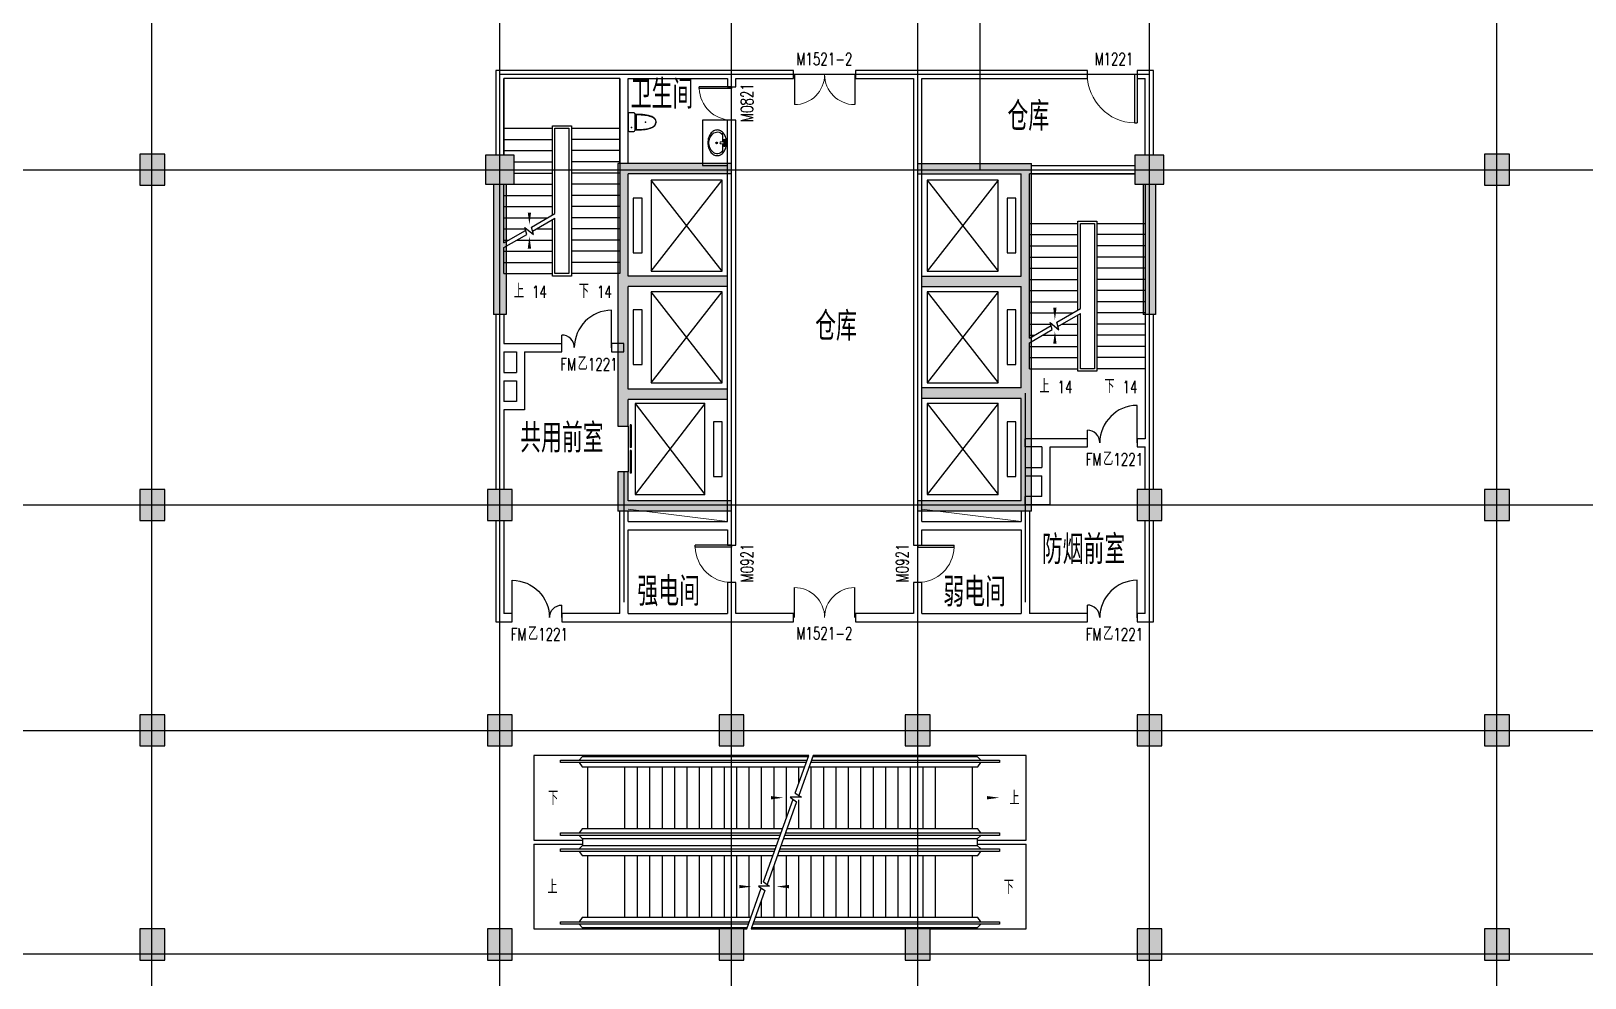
# Model space of a CAD drawing. Extents: x -1 to 1050000, y -900000 to 0.
# Drawn here: x 459762 to 497316, y -247143 to -224264 of the extents above; entities that cross this region are included whole.
import ezdxf

# ---------------------------------------------------------------- set-up
doc = ezdxf.new("R2010")
doc.units = 0
doc.header["$LTSCALE"] = 1000
doc.header["$MEASUREMENT"] = 0
for name, color, linetype in [('COLUMN', 9, 'Continuous'), ('DIM_SYMB', 3, 'Continuous'), ('DOOR_FIRE', 4, 'Continuous'), ('DOOR_FIRE_TEXT', 7, 'Continuous'), ('EVTR', 2, 'Continuous'), ('LVTRY', 6, 'Continuous'), ('PUB_HATCH', 8, 'Continuous'), ('PUB_TEXT', 7, 'Continuous'), ('STAIR', 2, 'Continuous'), ('Text', 7, 'Continuous'), ('WALL', 9, 'Continuous'), ('WINDOW', 4, 'Continuous'), ('WINDOW_TEXT', 7, 'Continuous')]:
    doc.layers.add(name, color=color, linetype=linetype)
doc.layers.add('DOTE', color=1, linetype='Continuous', plot=False)
doc.layers.add('DOTE_EXCLUDED', color=1, linetype='Continuous', plot=False)
doc.layers.add('hole', color=60, linetype='Continuous', lineweight=9)
doc.styles.add('_TCH_DIM', font='SIMPLEX', dxfattribs={"bigfont": 'GBCBIG'})
doc.styles.add('_TCH_WINDOW', font='SIMPLEX', dxfattribs={"bigfont": 'GBCBIG'})
doc.styles.get("Standard").update_dxf_attribs({"font": 'gbenor.shx', "bigfont": 'gbcbig.shx'})

# ---------------------------------------------------------------- blocks, each defined once
blk = doc.blocks.new('$DorLib2D$00000224')
at = {"color": 0}
for p, q in [((0.5, -0.001), (0.5, 0.753)), ((-0.5, 0), (-0.5, 0.253))]:
    blk.add_line(p, q, dxfattribs=at)
for centre, radius, start, end in [((0.505, -0.002), 0.755, 90.3505, 179.7238), ((-0.501, 0.003), 0.251, 359.7899, 89.8193)]:
    blk.add_arc(centre, radius, start, end, dxfattribs=at)
blk = doc.blocks.new('_FZH')
blk.add_lwpolyline([(-0.5, -0.5), (0.5, -0.5), (0.5, 0.5), (-0.5, 0.5)], close=True)
at = {"layer": 'PUB_HATCH'}
blk.add_solid([(-0.5, -0.5), (0.5, -0.5), (-0.5, 0.5), (0.5, 0.5)], dxfattribs=at)
blk = doc.blocks.new('$DorLib2D$00000001')
for p, q in [((0.45, 0.975), (0.5, 0.975)), ((0.45, 0), (0.45, 0.975)), ((0.5, 0), (0.5, 0.975)), ((0.5, 0), (0.45, 0))]:
    blk.add_line(p, q)
at = {"lineweight": 13}
blk.add_arc((0.475, 0), 0.975, 91.4693, 180, dxfattribs=at)
blk = doc.blocks.new('$lvtry$00000208')
at = {"color": 0, "ltscale": 100}
for p, q in [((200, -165, 0), (-200, -165, 0)), ((185, -192, 0), (-185, -192, 0))]:
    blk.add_line(p, q, dxfattribs=at)
at = {"elevation": 0}
blk.add_lwpolyline([(186, -199, -0.296302), (200, -165, 0.414214), (225, -140), (225, -25, 0.414214), (200, 0), (-200, 0, 0.414214), (-225, -25), (-225, -140, 0.413282), (-200, -165, -0.238932), (-185, -192), (-186, -208), (-186, -232), (-185, -282), (-184, -322), (-182, -348), (-180, -374), (-176, -409), (-172, -439), (-168, -459), (-163, -482), (-147, -538), (-129, -583, 0.10752), (-88, -643, 0.100512), (-43, -668), (0, -680), (35, -671), (67, -658), (94, -637), (115, -610), (132, -576), (145, -543), (159, -496), (177, -405), (179, -383), (182, -346), (185, -285)], format="xyb", close=True, dxfattribs=at)
blk.add_lwpolyline([(186, -202), (186, -199)], dxfattribs=at)
at = {"color": 0, "ltscale": 100}
for points in [[(-181, -191, 0), (-181, -230, 0), (-181, -261, 0), (-179, -322, 0), (-177, -353, 0), (-171, -414, 0), (-166, -444, 0), (-156, -490, 0), (-152, -505, 0), (-145, -528, 0), (-143, -535, 0), (-139, -546, 0), (-137, -550, 0), (-135, -558, 0), (-133, -562, 0), (-129, -573, 0), (-125, -580, 0), (-118, -594, 0), (-115, -601, 0), (-106, -614, 0), (-102, -620, 0), (-93, -632, 0), (-87, -637, 0), (-79, -644, 0), (-76, -646, 0), (-71, -650, 0), (-67, -652, 0), (-61, -655, 0), (-58, -657, 0), (-51, -660, 0), (-48, -661, 0), (-37, -665, 0), (-30, -667, 0), (-14, -671, 0), (-7, -673, 0), (1, -675, 0)], [(181, -191, 0), (181, -230, 0), (181, -261, 0), (179, -322, 0), (177, -353, 0), (171, -414, 0), (166, -444, 0), (156, -490, 0), (152, -505, 0), (145, -528, 0), (143, -535, 0), (139, -546, 0), (137, -550, 0), (135, -558, 0), (133, -562, 0), (129, -573, 0), (125, -580, 0), (118, -594, 0), (115, -601, 0), (106, -614, 0), (102, -620, 0), (93, -632, 0), (87, -637, 0), (79, -644, 0), (76, -646, 0), (71, -650, 0), (67, -652, 0), (61, -655, 0), (58, -657, 0), (51, -660, 0), (48, -661, 0), (37, -665, 0), (30, -667, 0), (14, -671, 0), (7, -673, 0), (-1, -675, 0)]]:
    blk.add_open_spline(points, degree=3, knots=[0, 0, 0, 0, 92.762674, 92.762674, 185.525347, 185.525347, 278.288021, 278.288021, 324.669358, 324.669358, 347.860026, 347.860026, 359.45536, 359.45536, 371.050694, 371.050694, 394.241363, 394.241363, 417.432031, 417.432031, 440.6227, 440.6227, 463.813368, 463.813368, 475.408702, 475.408702, 487.004036, 487.004036, 498.599371, 498.599371, 510.194705, 510.194705, 533.385373, 533.385373, 556.576042, 556.576042, 556.576042, 556.576042], dxfattribs=at)
at = {"color": 0}
for p in [(-129, -83, 0), (-1, -421, 0)]:
    blk.add_point(p, dxfattribs=at)
blk = doc.blocks.new('$lvtry$00000196')
at = {"color": 0}
for points in [[(219, -385, 0.106486), (289, -308, 0.130324), (310, -225, 0.130324), (289, -143, 0.106486), (219, -66, 0.084172), (123, -18, 0.073176), (0, 0, 0.073176), (-123, -18, 0.084172), (-219, -66, 0.106486), (-289, -143, 0.130324), (-310, -225, 0.130324), (-289, -308, 0.106486), (-219, -385, 0.084172), (-123, -433, 0.073176), (0, -451, 0.073176), (123, -433, 0.084172)], [(-22, -44), (-17, -142, 1), (21, -142), (26, -44, 0.493794)]]:
    blk.add_lwpolyline(points, format="xyb", close=True, dxfattribs=at)
for points in [[(-218, -329, -0.467303), (-199, -103, -0.154885), (-179, -96), (-17, -96, -0.154885)], [(21, -96), (183, -96, -0.154885), (203, -103, -0.467303), (222, -329, -0.210278), (2, -430, -0.210278), (-218, -329, -0.467303)]]:
    blk.add_lwpolyline(points, format="xyb", dxfattribs=at)
for points in [[(-52, -25), (56, -25)], [(-52, -78), (-20, -78)], [(24, -78), (56, -78)]]:
    blk.add_lwpolyline(points, dxfattribs=at)
for centre, radius in [((-52, -52), 19.4), ((-52, -52), 12.6), ((2, -241), 19.7), ((2, -241), 14.7), ((56, -52), 19.4), ((56, -52), 12.6)]:
    blk.add_circle(centre, radius, dxfattribs=at)
for centre, start, end in [((-52, -52), 90, 270), ((56, -52), 270, 90)]:
    blk.add_arc(centre, 26.5, start, end, dxfattribs=at)
for p in [(2, -62), (2, -241)]:
    blk.add_point(p, dxfattribs=at)
blk = doc.blocks.new('$DorLib2D$00000004')
for p, q in [((-0.485, 0), (-0.485, 0.485)), ((0.485, 0), (0.485, 0.485))]:
    blk.add_line(p, q)
at = {"lineweight": 13}
for centre, start, end in [((-0.485, 0), 0, 90), ((0.485, 0), 90, 180)]:
    blk.add_arc(centre, 0.485, start, end, dxfattribs=at)
blk = doc.blocks.new('$DORLIB2D$00000127')
at = {"color": 0}
for points in [[(-0.533, 0.795), (-0.533, 0.69)], [(-0.033, 0.795), (-0.533, 0.795)], [(-0.033, 0.69), (-0.533, 0.69)], [(-0.033, 0.795), (-0.033, 0.69)], [(0.533, 0.795), (0.033, 0.795)], [(0.033, 0.795), (0.033, 0.69)], [(0.533, 0.69), (0.033, 0.69)], [(0.533, 0.795), (0.533, 0.69)], [(0.5, 0.5), (-0.5, 0.5)]]:
    blk.add_lwpolyline(points, dxfattribs=at)

msp = doc.modelspace()

# ---------------------------------------------------------------- hatches: boundary and pattern name
at = {"layer": 'PUB_HATCH'}
for points in [[(474107.26, -230313.26), (474190.6, -230188.26), (474190.6, -227713.26), (473940.6, -227463.26), (473940.6, -230313.26)], [(476690.6, -227713.26), (476690.6, -227463.26), (473940.6, -227463.26), (474190.6, -227713.26)], [(481190.6, -227463.26), (481190.6, -227713.26), (483690.6, -227713.26), (483940.6, -227463.26)], [(483773.93, -230313.26), (483940.6, -230313.26), (483940.6, -227463.26), (483690.6, -227713.26), (483690.6, -230188.26)], [(471240.6, -227963.26), (470940.6, -227963.26), (470940.6, -231113.26), (471240.6, -231113.26)], [(486940.6, -227963.26), (486640.6, -227963.26), (486640.6, -231113.26), (486940.6, -231113.26)], [(476590.6, -230438.26), (476590.6, -230188.26), (474190.6, -230188.26), (474107.26, -230313.26), (474190.6, -230438.26)], [(481290.6, -230188.26), (481290.6, -230438.26), (483690.6, -230438.26), (483773.93, -230313.26), (483690.6, -230188.26)], [(474107.26, -233032.21), (474190.6, -232915.54), (474190.6, -230438.26), (474107.26, -230313.26), (473940.6, -230313.26), (473940.6, -233015.54)], [(483773.93, -233013.26), (483940.6, -233013.26), (483940.6, -230313.26), (483773.93, -230313.26), (483690.6, -230438.26), (483690.6, -232888.26)], [(473940.6, -233015.54), (473940.6, -233813.26), (474190.6, -233813.26), (474190.6, -233165.54), (474107.26, -233032.21)], [(476590.6, -233165.54), (476590.6, -232915.54), (474190.6, -232915.54), (474107.26, -233032.21), (474190.6, -233165.54)], [(483773.93, -233013.26), (483690.6, -232888.26), (481290.6, -232888.26), (481290.6, -233138.26), (483690.6, -233138.26)], [(483690.6, -235613.26), (483940.6, -235863.26), (483940.6, -233013.26), (483773.93, -233013.26), (483690.6, -233138.26)], [(474190.6, -235613.26), (474190.6, -234913.26), (473940.6, -234913.26), (473940.6, -235863.26)], [(476690.6, -235863.26), (476690.6, -235613.26), (474190.6, -235613.26), (473940.6, -235863.26)], [(483940.6, -235863.26), (483690.6, -235613.26), (481190.6, -235613.26), (481190.6, -235863.26)]]:
    msp.add_hatch(color=256, dxfattribs=at).paths.add_polyline_path(points)

# ---------------------------------------------------------------- linework, layer by layer
at = {"layer": 'DIM_SYMB'}
for points in [[(473375.6, -230258.26, 0, 0, 0), (473375.6, -226013.26, 0, 0, 0), (471805.6, -226013.26, 0, 0, 0), (471805.6, -228948.76, 0, 80, 0), (471805.6, -228648.76, 0, 0, 0)], [(486075.6, -232558.26, 0, 0, 0), (486075.6, -228313.26, 0, 0, 0), (484505.6, -228313.26, 0, 0, 0), (484505.6, -231248.76, 0, 80, 0), (484505.6, -230948.76, 0, 0, 0)], [(471805.6, -230258.26, 0, 0, 0), (471805.6, -229218.76, 0, 80, 0), (471805.6, -229518.76, 0, 0, 0)], [(484505.6, -232558.26, 0, 0, 0), (484505.6, -231518.76, 0, 80, 0), (484505.6, -231818.76, 0, 0, 0)], [(472554.6, -242789.26, 0, 0, 0), (477944.03, -242789.26, 0, 80, 0), (477644.03, -242789.26, 0, 0, 0)], [(478544.03, -242789.26, 0, 0, 0), (483165.6, -242789.26, 0, 80, 0), (482865.6, -242789.26, 0, 0, 0)], [(472554.6, -244937.26, 0, 0, 0), (477176.16, -244937.26, 0, 80, 0), (476876.16, -244937.26, 0, 0, 0)], [(483165.6, -244937.26, 0, 0, 0), (477776.16, -244937.26, 0, 80, 0), (478076.16, -244937.26, 0, 0, 0)]]:
    msp.add_lwpolyline(points, format="xyseb", dxfattribs=at)
at = {"layer": 'DOTE'}
for p, q in [((462680.48, -259163.26), (462680.48, -215863.26)), ((471090.6, -259163.26), (471090.6, -215863.26)), ((476690.6, -259163.26), (476690.6, -215863.26)), ((481190.6, -259163.26), (481190.6, -215863.26)), ((486790.6, -259163.26), (486790.6, -215863.26)), ((495190.6, -259163.26), (495190.6, -215863.26)), ((441690.6, -227613.26), (516190.6, -227613.26)), ((441690.6, -235713.26), (516190.6, -235713.26)), ((441690.6, -241163.26), (516190.6, -241163.26)), ((441690.6, -246563.26), (516190.6, -246563.26))]:
    msp.add_line(p, q, dxfattribs=at)
at = {"layer": 'DOTE_EXCLUDED'}
for p, q in [((482690.6, -216863.26), (482690.6, -227613.26)), ((486790.6, -225313.26), (471090.6, -225313.26)), ((483790.6, -233013.26), (483790.6, -238063.26)), ((474090.6, -234913.26), (474090.6, -238063.26))]:
    msp.add_line(p, q, dxfattribs=at)
at = {"layer": 'EVTR'}
for p, q in [((476465.6, -227863.26), (474745.6, -227863.26)), ((474745.6, -227863.26), (474745.6, -230063.26)), ((474745.6, -230063.26), (476465.6, -227863.26)), ((476465.6, -230063.26), (474745.6, -227863.26)), ((476465.6, -230063.26), (476465.6, -227863.26)), ((483135.6, -227863.26), (481415.6, -227863.26)), ((481415.6, -227863.26), (481415.6, -230063.26)), ((483135.6, -227863.26), (481415.6, -230063.26)), ((481415.6, -227863.26), (483135.6, -230063.26)), ((483135.6, -230063.26), (483135.6, -227863.26)), ((474530.6, -228303.26), (474315.6, -228303.26)), ((474315.6, -228303.26), (474315.6, -229623.26)), ((474530.6, -229623.26), (474530.6, -228303.26)), ((483565.6, -228303.26), (483350.6, -228303.26)), ((483350.6, -228303.26), (483350.6, -229623.26)), ((483565.6, -229623.26), (483565.6, -228303.26)), ((474315.6, -229623.26), (474530.6, -229623.26)), ((483350.6, -229623.26), (483565.6, -229623.26)), ((474745.6, -230063.26), (476465.6, -230063.26)), ((481415.6, -230063.26), (483135.6, -230063.26)), ((476465.6, -230563.26), (474745.6, -230563.26)), ((474745.6, -230563.26), (474745.6, -232763.26)), ((474745.6, -232763.26), (476465.6, -230563.26)), ((476465.6, -232763.26), (474745.6, -230563.26)), ((476465.6, -232763.26), (476465.6, -230563.26)), ((483135.6, -230563.26), (481415.6, -230563.26)), ((481415.6, -230563.26), (481415.6, -232763.26)), ((483135.6, -230563.26), (481415.6, -232763.26)), ((481415.6, -230563.26), (483135.6, -232763.26)), ((483135.6, -232763.26), (483135.6, -230563.26)), ((474530.6, -231003.26), (474315.6, -231003.26)), ((474315.6, -231003.26), (474315.6, -232323.26)), ((474530.6, -232323.26), (474530.6, -231003.26)), ((483565.6, -231003.26), (483350.6, -231003.26)), ((483350.6, -231003.26), (483350.6, -232323.26)), ((483565.6, -232323.26), (483565.6, -231003.26)), ((474315.6, -232323.26), (474530.6, -232323.26)), ((483350.6, -232323.26), (483565.6, -232323.26)), ((474745.6, -232763.26), (476465.6, -232763.26)), ((481415.6, -232763.26), (483135.6, -232763.26)), ((476044.88, -233263.26), (474361.99, -233263.26)), ((474361.99, -233263.26), (474361.99, -235463.26)), ((476044.88, -233263.26), (474361.99, -235463.26)), ((474361.99, -233263.26), (476044.88, -235463.26)), ((476044.88, -235463.26), (476044.88, -233263.26)), ((483135.6, -233263.26), (481415.6, -233263.26)), ((481415.6, -233263.26), (481415.6, -235463.26)), ((483135.6, -233263.26), (481415.6, -235463.26)), ((481415.6, -233263.26), (483135.6, -235463.26)), ((483135.6, -235463.26), (483135.6, -233263.26)), ((476465.6, -233703.26), (476255.24, -233703.26)), ((476255.24, -233703.26), (476255.24, -235023.26)), ((476465.6, -235023.26), (476465.6, -233703.26)), ((483565.6, -233703.26), (483350.6, -233703.26)), ((483350.6, -233703.26), (483350.6, -235023.26)), ((483565.6, -235023.26), (483565.6, -233703.26)), ((476255.24, -235023.26), (476465.6, -235023.26)), ((483350.6, -235023.26), (483565.6, -235023.26)), ((474361.99, -235463.26), (476044.88, -235463.26)), ((481415.6, -235463.26), (483135.6, -235463.26))]:
    msp.add_line(p, q, dxfattribs=at)
at = {"layer": 'hole'}
for p, q in [((474190.6, -235813.26), (476590.6, -236113.26)), ((481290.6, -235813.26), (483690.6, -236113.26))]:
    msp.add_line(p, q, dxfattribs=at)
at = {"layer": 'LVTRY'}
msp.add_lwpolyline([(476590.6, -227513.26), (476590.6, -226413.26), (475990.6, -226413.26), (475990.6, -227513.26)], close=True, dxfattribs=at)
at = {"layer": 'STAIR'}
for p, q in [((471190.6, -227263.26), (471190.6, -225413.26)), ((473990.6, -225413.26), (471190.6, -225413.26)), ((473990.6, -225413.26), (473990.6, -230123.26)), ((471190.6, -226613.26), (472360.6, -226613.26)), ((472360.6, -228705.59), (472360.6, -226553.26)), ((472360.6, -226553.26), (472820.6, -226553.26)), ((472420.6, -228670.95), (472420.6, -226613.26)), ((472420.6, -226613.26), (472760.6, -226613.26)), ((472760.6, -226613.26), (472760.6, -230123.26)), ((472820.6, -226553.26), (472820.6, -230183.26)), ((472820.6, -226613.26), (473990.6, -226613.26)), ((471190.6, -226883.26), (472360.6, -226883.26)), ((471190.6, -227153.26), (472360.6, -227153.26)), ((473990.6, -226883.26), (472820.6, -226883.26)), ((473990.6, -227153.26), (472820.6, -227153.26)), ((471440.6, -227423.26), (472360.6, -227423.26)), ((473990.6, -227423.26), (472820.6, -227423.26)), ((471440.6, -227693.26), (472360.6, -227693.26)), ((473990.6, -227693.26), (472820.6, -227693.26)), ((483890.6, -231681.09), (483890.6, -227713.26)), ((486440.6, -227713.26), (483890.6, -227713.26)), ((471190.6, -229381.09), (471190.6, -227963.26)), ((471190.6, -228233.26), (472360.6, -228233.26)), ((471440.6, -227963.26), (472360.6, -227963.26)), ((473990.6, -227963.26), (472820.6, -227963.26)), ((473990.6, -228233.26), (472820.6, -228233.26)), ((486690.6, -227963.26), (486690.6, -232423.26)), ((471190.6, -228503.26), (472360.6, -228503.26)), ((471852.72, -228998.82), (472420.6, -228670.95)), ((473990.6, -228503.26), (472820.6, -228503.26)), ((471190.6, -228773.26), (472243.4, -228773.26)), ((471190.6, -229043.26), (471704.91, -229043.26)), ((471190.6, -229381.09), (471714.4, -229078.68)), ((471741.19, -229178.68), (471695.01, -229006.32)), ((471695.01, -229006.32), (471901.06, -229179.22)), ((471901.06, -229179.22), (471852.72, -228998.82)), ((471879.51, -229098.82), (472420.6, -228786.42)), ((471975.75, -229043.26), (472360.6, -229043.26)), ((472360.6, -230183.26), (472360.6, -228821.06)), ((472420.6, -230123.26), (472420.6, -228786.42)), ((473990.6, -228773.26), (472820.6, -228773.26)), ((473990.6, -229043.26), (472820.6, -229043.26)), ((483890.6, -228913.26), (485060.6, -228913.26)), ((485060.6, -231005.59), (485060.6, -228853.26)), ((485060.6, -228853.26), (485520.6, -228853.26)), ((485120.6, -230970.95), (485120.6, -228913.26)), ((485120.6, -228913.26), (485460.6, -228913.26)), ((485460.6, -228913.26), (485460.6, -232423.26)), ((485520.6, -228853.26), (485520.6, -232483.26)), ((485520.6, -228913.26), (486690.6, -228913.26)), ((471190.6, -229496.56), (471741.19, -229178.68)), ((471190.6, -229313.26), (471308.09, -229313.26)), ((471508.09, -229313.26), (472360.6, -229313.26)), ((473990.6, -229313.26), (472820.6, -229313.26)), ((483890.6, -229183.26), (485060.6, -229183.26)), ((483890.6, -229453.26), (485060.6, -229453.26)), ((486690.6, -229183.26), (485520.6, -229183.26)), ((486690.6, -229453.26), (485520.6, -229453.26)), ((471190.6, -230123.26), (471190.6, -229496.56)), ((471190.6, -229583.26), (472360.6, -229583.26)), ((473990.6, -229583.26), (472820.6, -229583.26)), ((483890.6, -229723.26), (485060.6, -229723.26)), ((486690.6, -229723.26), (485520.6, -229723.26)), ((471190.6, -229853.26), (472360.6, -229853.26)), ((471190.6, -230123.26), (472360.6, -230123.26)), ((472820.6, -230183.26), (472360.6, -230183.26)), ((472760.6, -230123.26), (472420.6, -230123.26)), ((473990.6, -229853.26), (472820.6, -229853.26)), ((473990.6, -230123.26), (472820.6, -230123.26)), ((483890.6, -229993.26), (485060.6, -229993.26)), ((486690.6, -229993.26), (485520.6, -229993.26)), ((483890.6, -230263.26), (485060.6, -230263.26)), ((483890.6, -230533.26), (485060.6, -230533.26)), ((486690.6, -230263.26), (485520.6, -230263.26)), ((486690.6, -230533.26), (485520.6, -230533.26)), ((483890.6, -230803.26), (485060.6, -230803.26)), ((486690.6, -230803.26), (485520.6, -230803.26)), ((483890.6, -231073.26), (484943.4, -231073.26)), ((484441.19, -231478.68), (484395.01, -231306.32)), ((484395.01, -231306.32), (484601.06, -231479.22)), ((484552.72, -231298.82), (485120.6, -230970.95)), ((484601.06, -231479.22), (484552.72, -231298.82)), ((484579.51, -231398.82), (485120.6, -231086.42)), ((485060.6, -232483.26), (485060.6, -231121.06)), ((485120.6, -232423.26), (485120.6, -231086.42)), ((486690.6, -231073.26), (485520.6, -231073.26)), ((483890.6, -231343.26), (484404.91, -231343.26)), ((483890.6, -231681.09), (484414.4, -231378.68)), ((483890.6, -231796.56), (484441.19, -231478.68)), ((483890.6, -231613.26), (484008.09, -231613.26)), ((484208.09, -231613.26), (485060.6, -231613.26)), ((484675.75, -231343.26), (485060.6, -231343.26)), ((486690.6, -231343.26), (485520.6, -231343.26)), ((486690.6, -231613.26), (485520.6, -231613.26)), ((483890.6, -232423.26), (483890.6, -231796.56)), ((483890.6, -231883.26), (485060.6, -231883.26)), ((486690.6, -231883.26), (485520.6, -231883.26)), ((483890.6, -232153.26), (485060.6, -232153.26)), ((483890.6, -232423.26), (485060.6, -232423.26)), ((485460.6, -232423.26), (485120.6, -232423.26)), ((486690.6, -232153.26), (485520.6, -232153.26)), ((486690.6, -232423.26), (485520.6, -232423.26)), ((485520.6, -232483.26), (485060.6, -232483.26)), ((471910.1, -241765.26), (471910.1, -243813.26)), ((478557, -241765.26), (471910.1, -241765.26)), ((473004.6, -241880.26), (473090.6, -241794.26)), ((473090.6, -241794.26), (478546.63, -241794.26)), ((478231.7, -242675.22), (478557, -241765.26)), ((478663.2, -241765.26), (478316.85, -242734.11)), ((478652.83, -241794.26), (482629.6, -241794.26)), ((483810.1, -241765.26), (478663.2, -241765.26)), ((482629.6, -241794.26), (482715.6, -241880.26)), ((483810.1, -243813.26), (483810.1, -241765.26)), ((472554.6, -241940.26), (472554.6, -241880.26)), ((472554.6, -241880.26), (478515.89, -241880.26)), ((478494.44, -241940.26), (472554.6, -241940.26)), ((473004.6, -241940.26), (473077.35, -242039.26)), ((473077.35, -242039.26), (478459.05, -242039.26)), ((473210.1, -242039.26), (473210.1, -243539.26)), ((474110.1, -243539.26), (474110.1, -242039.26)), ((474410.1, -242039.26), (474410.1, -243539.26)), ((474710.1, -242039.26), (474710.1, -243539.26)), ((475010.1, -242039.26), (475010.1, -243539.26)), ((475310.1, -242039.26), (475310.1, -243539.26)), ((475610.1, -242039.26), (475610.1, -243539.26)), ((475910.1, -242039.26), (475910.1, -243539.26)), ((476210.1, -242039.26), (476210.1, -243539.26)), ((476510.1, -242039.26), (476510.1, -243539.26)), ((476810.1, -242039.26), (476810.1, -243539.26)), ((477110.1, -242039.26), (477110.1, -243539.26)), ((477410.1, -242039.26), (477410.1, -243539.26)), ((477710.1, -242039.26), (477710.1, -243539.26)), ((478010.1, -242039.26), (478010.1, -243295.12)), ((478310.1, -242039.26), (478310.1, -242455.92)), ((478565.25, -242039.26), (482642.85, -242039.26)), ((483165.6, -241940.26), (478600.64, -241940.26)), ((478610.1, -242039.26), (478610.1, -243539.26)), ((478622.09, -241880.26), (483165.6, -241880.26)), ((478910.1, -242039.26), (478910.1, -243539.26)), ((479210.1, -242039.26), (479210.1, -243539.26)), ((479510.1, -242039.26), (479510.1, -243539.26)), ((479810.1, -242039.26), (479810.1, -243539.26)), ((480110.1, -242039.26), (480110.1, -243539.26)), ((480410.1, -242039.26), (480410.1, -243539.26)), ((480710.1, -242039.26), (480710.1, -243539.26)), ((481010.1, -242039.26), (481010.1, -243539.26)), ((481310.1, -242039.26), (481310.1, -243539.26)), ((481610.1, -242039.26), (481610.1, -243539.26)), ((482510.1, -242039.26), (482510.1, -243539.26)), ((482642.85, -242039.26), (482715.6, -241940.26)), ((483165.6, -241880.26), (483165.6, -241940.26)), ((477463.83, -244823.22), (478177.94, -242825.61)), ((478263.08, -242884.51), (477548.97, -244882.11)), ((478378.45, -242776.72), (478109.48, -242778.26)), ((478109.48, -242778.26), (478263.08, -242884.51)), ((478231.7, -242675.22), (478378.45, -242776.72)), ((478310.1, -242840.58), (478310.1, -243539.26)), ((472554.6, -243698.26), (472554.6, -243638.26)), ((472554.6, -243638.26), (477887.43, -243638.26)), ((477865.98, -243698.26), (472554.6, -243698.26)), ((473077.35, -243539.26), (473004.6, -243638.26)), ((473090.6, -243784.26), (473004.6, -243698.26)), ((477922.82, -243539.26), (473077.35, -243539.26)), ((483165.6, -243698.26), (477972.18, -243698.26)), ((477993.63, -243638.26), (483165.6, -243638.26)), ((482642.85, -243539.26), (478029.02, -243539.26)), ((482715.6, -243698.26), (482629.6, -243784.26)), ((482715.6, -243638.26), (482642.85, -243539.26)), ((483165.6, -243638.26), (483165.6, -243698.26)), ((471910.1, -243813.26), (473090.6, -243813.26)), ((471910.1, -243913.26), (471910.1, -245961.26)), ((471910.1, -243913.26), (473090.6, -243913.26)), ((472554.6, -244088.26), (472554.6, -244028.26)), ((472554.6, -244028.26), (477748.01, -244028.26)), ((477726.56, -244088.26), (472554.6, -244088.26)), ((473004.6, -244028.26), (473090.6, -243942.26)), ((473004.6, -244088.26), (473077.35, -244187.26)), ((477835.24, -243784.26), (473090.6, -243784.26)), ((473090.6, -243784.26), (473090.6, -243942.26)), ((473090.6, -243942.26), (477778.76, -243942.26)), ((483165.6, -244088.26), (477832.76, -244088.26)), ((477854.21, -244028.26), (483165.6, -244028.26)), ((477884.95, -243942.26), (482629.6, -243942.26)), ((482629.6, -243784.26), (477941.44, -243784.26)), ((482629.6, -243784.26), (482629.6, -243942.26)), ((482629.6, -243813.26), (483810.1, -243813.26)), ((482629.6, -243913.26), (483810.1, -243913.26)), ((482629.6, -243942.26), (482715.6, -244028.26)), ((482642.85, -244187.26), (482715.6, -244088.26)), ((483165.6, -244028.26), (483165.6, -244088.26)), ((483810.1, -245961.26), (483810.1, -243913.26)), ((473077.35, -244187.26), (477691.17, -244187.26)), ((473210.1, -244187.26), (473210.1, -245687.26)), ((474110.1, -245687.26), (474110.1, -244187.26)), ((474410.1, -244187.26), (474410.1, -245687.26)), ((474710.1, -244187.26), (474710.1, -245687.26)), ((475010.1, -244187.26), (475010.1, -245687.26)), ((475310.1, -244187.26), (475310.1, -245687.26)), ((475610.1, -244187.26), (475610.1, -245687.26)), ((475910.1, -244187.26), (475910.1, -245687.26)), ((476210.1, -244187.26), (476210.1, -245687.26)), ((476510.1, -244187.26), (476510.1, -245687.26)), ((476810.1, -244187.26), (476810.1, -245687.26)), ((477110.1, -244187.26), (477110.1, -245687.26)), ((477410.1, -244187.26), (477410.1, -244868.52)), ((477710.1, -244431.39), (477710.1, -245687.26)), ((477797.37, -244187.26), (482642.85, -244187.26)), ((478010.1, -244187.26), (478010.1, -245687.26)), ((478310.1, -244187.26), (478310.1, -245687.26)), ((478610.1, -244187.26), (478610.1, -245687.26)), ((478910.1, -244187.26), (478910.1, -245687.26)), ((479210.1, -244187.26), (479210.1, -245687.26)), ((479510.1, -244187.26), (479510.1, -245687.26)), ((479810.1, -244187.26), (479810.1, -245687.26)), ((480110.1, -244187.26), (480110.1, -245687.26)), ((480410.1, -244187.26), (480410.1, -245687.26)), ((480710.1, -244187.26), (480710.1, -245687.26)), ((481010.1, -244187.26), (481010.1, -245687.26)), ((481310.1, -244187.26), (481310.1, -245687.26)), ((481610.1, -244187.26), (481610.1, -245687.26)), ((482510.1, -244187.26), (482510.1, -245687.26)), ((477463.83, -244823.22), (477610.58, -244924.72)), ((477057, -245961.26), (477410.06, -244973.61)), ((477495.21, -245032.51), (477163.2, -245961.26)), ((477610.58, -244924.72), (477341.61, -244926.26)), ((477341.61, -244926.26), (477495.21, -245032.51)), ((477410.1, -245270.59), (477410.1, -245687.26)), ((471910.1, -245961.26), (476390.6, -245961.26)), ((472554.6, -245846.26), (472554.6, -245786.26)), ((472554.6, -245786.26), (477119.56, -245786.26)), ((477098.11, -245846.26), (472554.6, -245846.26)), ((473077.35, -245687.26), (473004.6, -245786.26)), ((473090.6, -245932.26), (473004.6, -245846.26)), ((477154.95, -245687.26), (473077.35, -245687.26)), ((477067.37, -245932.26), (473090.6, -245932.26)), ((476990.6, -245961.26), (477057, -245961.26)), ((477163.2, -245961.26), (480890.6, -245961.26)), ((482629.6, -245932.26), (477173.56, -245932.26)), ((483165.6, -245846.26), (477204.31, -245846.26)), ((477225.76, -245786.26), (483165.6, -245786.26)), ((482642.85, -245687.26), (477261.15, -245687.26)), ((481490.6, -245961.26), (483810.1, -245961.26)), ((482715.6, -245846.26), (482629.6, -245932.26)), ((482715.6, -245786.26), (482642.85, -245687.26)), ((483165.6, -245786.26), (483165.6, -245846.26))]:
    msp.add_line(p, q, dxfattribs=at)
at = {"layer": 'WALL'}
for p, q in [((478190.6, -225213.26), (470990.6, -225213.26)), ((470990.6, -225213.26), (470990.6, -227263.26)), ((478190.6, -225413.26), (478190.6, -225213.26)), ((485290.6, -225213.26), (479690.6, -225213.26)), ((479690.6, -225213.26), (479690.6, -225413.26)), ((485290.6, -225413.26), (485290.6, -225213.26)), ((486890.6, -225213.26), (486490.6, -225213.26)), ((486490.6, -225213.26), (486490.6, -225413.26)), ((486890.6, -227263.26), (486890.6, -225213.26)), ((473990.6, -225413.26), (471190.6, -225413.26)), ((471190.6, -225413.26), (471190.6, -227263.26)), ((473990.6, -227463.26), (473990.6, -225413.26)), ((474190.6, -227463.26), (474190.6, -225413.26)), ((474190.6, -225413.26), (476590.6, -225413.26)), ((476590.6, -225413.26), (476590.6, -225613.26)), ((476590.6, -225613.26), (476790.6, -225613.26)), ((476790.6, -225613.26), (476790.6, -225413.26)), ((476790.6, -225413.26), (478190.6, -225413.26)), ((479690.6, -225413.26), (481090.6, -225413.26)), ((481090.6, -225413.26), (481090.6, -236688.26)), ((481290.6, -236113.26), (481290.6, -225413.26)), ((481290.6, -225413.26), (485290.6, -225413.26)), ((486490.6, -225413.26), (486690.6, -225413.26)), ((486690.6, -227263.26), (486690.6, -225413.26)), ((476590.6, -236113.26), (476590.6, -226413.26)), ((476790.6, -226413.26), (476590.6, -226413.26)), ((476790.6, -236688.26), (476790.6, -226413.26)), ((476690.6, -227463.26), (473940.6, -227463.26)), ((473940.6, -227463.26), (473940.6, -233813.26)), ((481190.6, -227463.26), (483940.6, -227463.26)), ((483940.6, -235863.26), (483940.6, -227463.26)), ((483940.6, -227513.26), (486440.6, -227513.26)), ((474190.6, -230188.26), (474190.6, -227713.26)), ((476690.6, -227713.26), (474190.6, -227713.26)), ((481190.6, -227713.26), (483690.6, -227713.26)), ((483690.6, -230188.26), (483690.6, -227713.26)), ((483940.6, -227713.26), (486440.6, -227713.26)), ((470940.6, -227963.26), (470940.6, -231113.26)), ((471240.6, -227963.26), (471240.6, -231113.26)), ((486640.6, -227963.26), (486640.6, -231113.26)), ((486940.6, -227963.26), (486940.6, -231113.26)), ((476590.6, -230188.26), (474190.6, -230188.26)), ((481290.6, -230188.26), (483690.6, -230188.26)), ((476590.6, -230438.26), (474190.6, -230438.26)), ((474190.6, -232915.54), (474190.6, -230438.26)), ((481290.6, -230438.26), (483690.6, -230438.26)), ((483690.6, -232888.26), (483690.6, -230438.26)), ((471240.6, -231113.26), (470940.6, -231113.26)), ((470990.6, -231113.26), (470990.6, -235338.26)), ((471190.6, -231113.26), (471190.6, -231813.26)), ((486940.6, -231113.26), (486640.6, -231113.26)), ((486690.6, -231113.26), (486690.6, -234113.26)), ((486890.6, -235338.26), (486890.6, -231113.26)), ((471190.6, -231813.26), (472590.6, -231813.26)), ((471190.6, -232013.26), (471490.6, -232013.26)), ((471190.6, -232013.26), (471190.6, -232513.26)), ((471490.6, -232013.26), (471490.6, -232513.26)), ((471690.6, -232013.26), (471690.6, -233413.26)), ((471690.6, -232013.26), (472590.6, -232013.26)), ((472590.6, -232013.26), (472590.6, -231813.26)), ((474090.6, -231813.26), (473790.6, -231813.26)), ((473790.6, -231813.26), (473790.6, -232013.26)), ((473790.6, -232013.26), (474090.6, -232013.26)), ((474090.6, -232013.26), (474090.6, -231813.26)), ((471190.6, -232513.26), (471490.6, -232513.26)), ((471190.6, -232713.26), (471490.6, -232713.26)), ((471190.6, -232713.26), (471190.6, -233213.26)), ((471490.6, -232713.26), (471490.6, -233213.26)), ((476590.6, -232915.54), (474190.6, -232915.54)), ((474190.6, -233813.26), (474190.6, -233165.54)), ((476590.6, -233165.54), (474190.6, -233165.54)), ((483690.6, -232888.26), (481290.6, -232888.26)), ((483690.6, -233138.26), (481290.6, -233138.26)), ((483690.6, -235613.26), (483690.6, -233138.26)), ((471490.6, -233213.26), (471190.6, -233213.26)), ((471690.6, -233413.26), (471190.6, -233413.26)), ((471190.6, -233413.26), (471190.6, -235338.26)), ((473940.6, -233813.26), (474190.6, -233813.26)), ((485290.6, -234113.26), (483790.6, -234113.26)), ((483790.6, -234313.26), (483790.6, -234113.26)), ((484190.6, -234313.26), (483790.6, -234313.26)), ((484190.6, -234313.26), (484190.6, -234813.26)), ((484390.6, -234313.26), (485290.6, -234313.26)), ((484390.6, -235713.26), (484390.6, -234313.26)), ((485290.6, -234313.26), (485290.6, -234113.26)), ((486690.6, -234113.26), (486490.6, -234113.26)), ((486490.6, -234113.26), (486490.6, -234313.26)), ((486490.6, -234313.26), (486690.6, -234313.26)), ((486690.6, -235338.26), (486690.6, -234313.26)), ((474190.6, -234913.26), (473940.6, -234913.26)), ((473940.6, -234913.26), (473940.6, -235863.26)), ((474190.6, -235613.26), (474190.6, -234913.26)), ((483790.6, -234813.26), (484190.6, -234813.26)), ((483790.6, -234813.26), (483790.6, -235013.26)), ((483790.6, -235013.26), (484190.6, -235013.26)), ((484190.6, -235513.26), (484190.6, -235013.26)), ((476690.6, -235613.26), (474190.6, -235613.26)), ((483690.6, -235613.26), (481190.6, -235613.26)), ((484190.6, -235513.26), (483790.6, -235513.26)), ((483790.6, -235713.26), (483790.6, -235513.26)), ((484390.6, -235713.26), (483790.6, -235713.26)), ((470990.6, -236088.26), (470990.6, -238538.26)), ((471190.6, -236088.26), (471190.6, -238338.26)), ((476690.6, -235863.26), (473940.6, -235863.26)), ((473990.6, -238338.26), (473990.6, -235863.26)), ((474190.6, -236113.26), (474190.6, -235863.26)), ((474190.6, -236113.26), (476590.6, -236113.26)), ((483940.6, -235863.26), (481190.6, -235863.26)), ((481290.6, -236113.26), (483690.6, -236113.26)), ((483690.6, -235863.26), (483690.6, -236113.26)), ((483890.6, -235863.26), (483890.6, -238338.26)), ((486690.6, -238338.26), (486690.6, -236088.26)), ((486890.6, -238538.26), (486890.6, -236088.26)), ((474190.6, -238338.26), (474190.6, -236313.26)), ((474190.6, -236313.26), (476590.6, -236313.26)), ((476590.6, -236313.26), (476590.6, -236688.26)), ((481290.6, -236688.26), (481290.6, -236313.26)), ((481290.6, -236313.26), (483690.6, -236313.26)), ((483690.6, -236313.26), (483690.6, -238338.26)), ((476590.6, -236688.26), (476790.6, -236688.26)), ((481090.6, -236688.26), (481290.6, -236688.26)), ((476790.6, -237588.26), (476590.6, -237588.26)), ((476590.6, -237588.26), (476590.6, -238338.26)), ((476790.6, -238338.26), (476790.6, -237588.26)), ((481290.6, -237588.26), (481090.6, -237588.26)), ((481090.6, -237588.26), (481090.6, -238338.26)), ((481290.6, -238338.26), (481290.6, -237588.26)), ((471390.6, -238338.26), (471190.6, -238338.26)), ((471390.6, -238538.26), (471390.6, -238338.26)), ((473990.6, -238338.26), (472590.6, -238338.26)), ((472590.6, -238338.26), (472590.6, -238538.26)), ((474190.6, -238338.26), (476590.6, -238338.26)), ((478190.6, -238338.26), (476790.6, -238338.26)), ((478190.6, -238538.26), (478190.6, -238338.26)), ((481090.6, -238338.26), (479690.6, -238338.26)), ((479690.6, -238338.26), (479690.6, -238538.26)), ((481290.6, -238338.26), (483690.6, -238338.26)), ((485290.6, -238338.26), (483890.6, -238338.26)), ((485290.6, -238538.26), (485290.6, -238338.26)), ((486690.6, -238338.26), (486490.6, -238338.26)), ((486490.6, -238338.26), (486490.6, -238538.26)), ((470990.6, -238538.26), (471390.6, -238538.26)), ((472590.6, -238538.26), (478190.6, -238538.26)), ((479690.6, -238538.26), (485290.6, -238538.26)), ((486490.6, -238538.26), (486890.6, -238538.26))]:
    msp.add_line(p, q, dxfattribs=at)

# ---------------------------------------------------------------- block references
at = {"layer": 'COLUMN'}
for p, xscale, yscale, zscale in [((462690.6, -227613.26), 600, 750, 750), ((471090.6, -227613.26), 700, 700, 700), ((486790.6, -227613.26), 700, 700, 700), ((495190.6, -227613.26), 600, 750, 750), ((462690.6, -235713.26), 600, 750, 750), ((471090.6, -235713.26), 600, 750, 750), ((486790.6, -235713.26), 600, 750, 750), ((495190.6, -235713.26), 600, 750, 750), ((462690.6, -241163.26), 600, 750, 750), ((471090.6, -241163.26), 600, 750, 750), ((476690.6, -241163.26), 600, 750, 750), ((481190.6, -241163.26), 600, 750, 750), ((486790.6, -241163.26), 600, 750, 750), ((495190.6, -241163.26), 600, 750, 750), ((462690.6, -246335.65), 600, 750, 750), ((471090.6, -246335.65), 600, 750, 750), ((476690.6, -246335.65), 600, 750, 750), ((481190.6, -246335.65), 600, 750, 750), ((486790.6, -246335.65), 600, 750, 750), ((495190.6, -246335.65), 600, 750, 750)]:
    msp.add_blockref('_FZH', p, dxfattribs=dict(at, xscale=xscale, yscale=yscale, zscale=zscale))
at = {"layer": 'DOOR_FIRE', "xscale": 1200, "yscale": 1200, "zscale": 200}
for p in [(473190.6, -231913.26), (485890.6, -238438.26)]:
    msp.add_blockref('$DorLib2D$00000224', p, dxfattribs=at)
at = {"layer": 'DOOR_FIRE', "xscale": -1200, "zscale": 200}
for p, yscale, rotation in [((485890.6, -234213.26), -1200, 180), ((471990.6, -238438.26), 1200, 359.9999999999999)]:
    msp.add_blockref('$DorLib2D$00000224', p, dxfattribs=dict(at, yscale=yscale, rotation=rotation))
at = {"layer": 'LVTRY'}
for name, p, rotation in [('$lvtry$00000208', (474190.6, -226463.26), 90), ('$lvtry$00000196', (476570.6, -226963.26), 269.9999999999998)]:
    msp.add_blockref(name, p, dxfattribs=dict(at, rotation=rotation))
at = {"layer": 'WINDOW'}
ref = msp.add_blockref('$DorLib2D$00000004', (478940.6, -225313.26), dxfattribs=dict(at, xscale=-1500, yscale=-1500, zscale=-1500))
ref.add_attrib('A', 'M1521-2', (478260.6, -225087.01), dxfattribs={"layer": 'WINDOW_TEXT', "height": 297.5, "style": '_TCH_WINDOW', "width": 0.705882})
ref = msp.add_blockref('$DorLib2D$00000001', (485890.6, -225313.26), dxfattribs=dict(at, xscale=1200, yscale=-1200, zscale=1200))
ref.add_attrib('A', 'M1221', (485465.6, -225087.01), dxfattribs={"layer": 'WINDOW_TEXT', "height": 297.5, "style": '_TCH_WINDOW', "width": 0.705882})
ref = msp.add_blockref('$DorLib2D$00000001', (476690.6, -226013.26), dxfattribs=dict(at, xscale=-800, yscale=-800, zscale=-800, rotation=269.9999999999998))
ref.add_attrib('A', 'M0821', (477214.35, -226458.26), dxfattribs={"layer": 'WINDOW_TEXT', "height": 297.5, "rotation": 90, "style": '_TCH_WINDOW', "width": 0.705882})
at = {"layer": 'WINDOW', "xscale": 1100, "yscale": -250, "zscale": 1100, "rotation": 90}
msp.add_blockref('$DORLIB2D$00000127', (474065.6, -234363.26), dxfattribs=at)
at = {"layer": 'WINDOW'}
ref = msp.add_blockref('$DorLib2D$00000001', (476690.6, -237138.26), dxfattribs=dict(at, xscale=900, yscale=900, zscale=900, rotation=90))
ref.add_attrib('A', 'M0921', (477214.35, -237583.26), dxfattribs={"layer": 'WINDOW_TEXT', "height": 297.5, "rotation": 90, "style": '_TCH_WINDOW', "width": 0.705882})
ref = msp.add_blockref('$DorLib2D$00000001', (481190.6, -237138.26), dxfattribs=dict(at, xscale=900, yscale=-900, zscale=900, rotation=90.00000000000021))
ref.add_attrib('A', 'M0921', (480964.35, -237583.26), dxfattribs={"layer": 'WINDOW_TEXT', "height": 297.5, "rotation": 90, "style": '_TCH_WINDOW', "width": 0.705882})
ref = msp.add_blockref('$DorLib2D$00000004', (478940.6, -238438.26), dxfattribs=dict(at, xscale=1500, yscale=1500, zscale=1500))
ref.add_attrib('A', 'M1521-2', (478260.6, -238962.01), dxfattribs={"layer": 'WINDOW_TEXT', "height": 297.5, "style": '_TCH_WINDOW', "width": 0.705882})

# ---------------------------------------------------------------- texts
at = {"layer": 'DOOR_FIRE_TEXT', "style": '_TCH_WINDOW', "width": 0.705882}
for s, p in [('FM', (472552.72, -232463.26)), ('1221', (473218.47, -232463.26)), ('FM', (471352.72, -238988.26)), ('1221', (472018.47, -238988.26)), ('FM', (485252.72, -238988.26)), ('1221', (485918.47, -238988.26))]:
    msp.add_text(s, height=297.5, dxfattribs=at).set_placement(p)
at = {"layer": 'DOOR_FIRE_TEXT', "style": '_TCH_WINDOW'}
for p in [(472972.72, -232463.26), (471772.72, -238988.26), (485672.72, -238988.26)]:
    msp.add_text('乙', height=337.59, dxfattribs=at).set_placement(p)
at = {"layer": 'DOOR_FIRE_TEXT', "style": '_TCH_WINDOW', "width": 0.705882}
for s, p in [('FM', (485252.72, -234763.26)), ('1221', (485918.47, -234763.26))]:
    msp.add_text(s, height=297.5, rotation=360, dxfattribs=at).set_placement(p)
at = {"layer": 'DOOR_FIRE_TEXT', "style": '_TCH_WINDOW'}
msp.add_text('乙', height=337.59, rotation=360, dxfattribs=at).set_placement((485672.72, -234763.26))
at = {"layer": 'PUB_TEXT', "style": '_TCH_DIM'}
for s, p in [('上', (471432.72, -230713.26)), ('下', (473002.72, -230713.26)), ('上', (484132.72, -233013.26)), ('下', (485702.72, -233013.26)), ('上', (483407.09, -242964.26)), ('下', (472259.7, -242964.26)), ('上', (472241.09, -245112.26)), ('下', (483270.6, -245112.26))]:
    msp.add_text(s, height=337.59, dxfattribs=at).set_placement(p)
at = {"layer": 'PUB_TEXT', "style": '_TCH_DIM', "width": 0.705882}
for p in [(471868.47, -230713.26), (473438.47, -230713.26), (484568.47, -233013.26), (486138.47, -233013.26)]:
    msp.add_text('14', height=297.5, dxfattribs=at).set_placement(p)
at = {"layer": 'Text', "char_height": 700, "attachment_point": 5}
for s, width, insert in [('卫生间', 1755.3219, (475010.21, -225789.76)), ('仓库', 5500, (483863.52, -226324.68)), ('仓库', 5500, (479215.6, -231396.71)), ('共用前室', 3000, (472590.6, -234099.84)), ('防烟前室', 2800, (485197.71, -236794.57)), ('强电间', 2400, (475170.75, -237808.61)), ('弱电间', 2400, (482565.19, -237822.63))]:
    msp.add_mtext_dynamic_manual_height_columns(s, width=width, gutter_width=1750, heights=[0], dxfattribs=dict(at, insert=insert))

doc.saveas('drawing.dxf')
